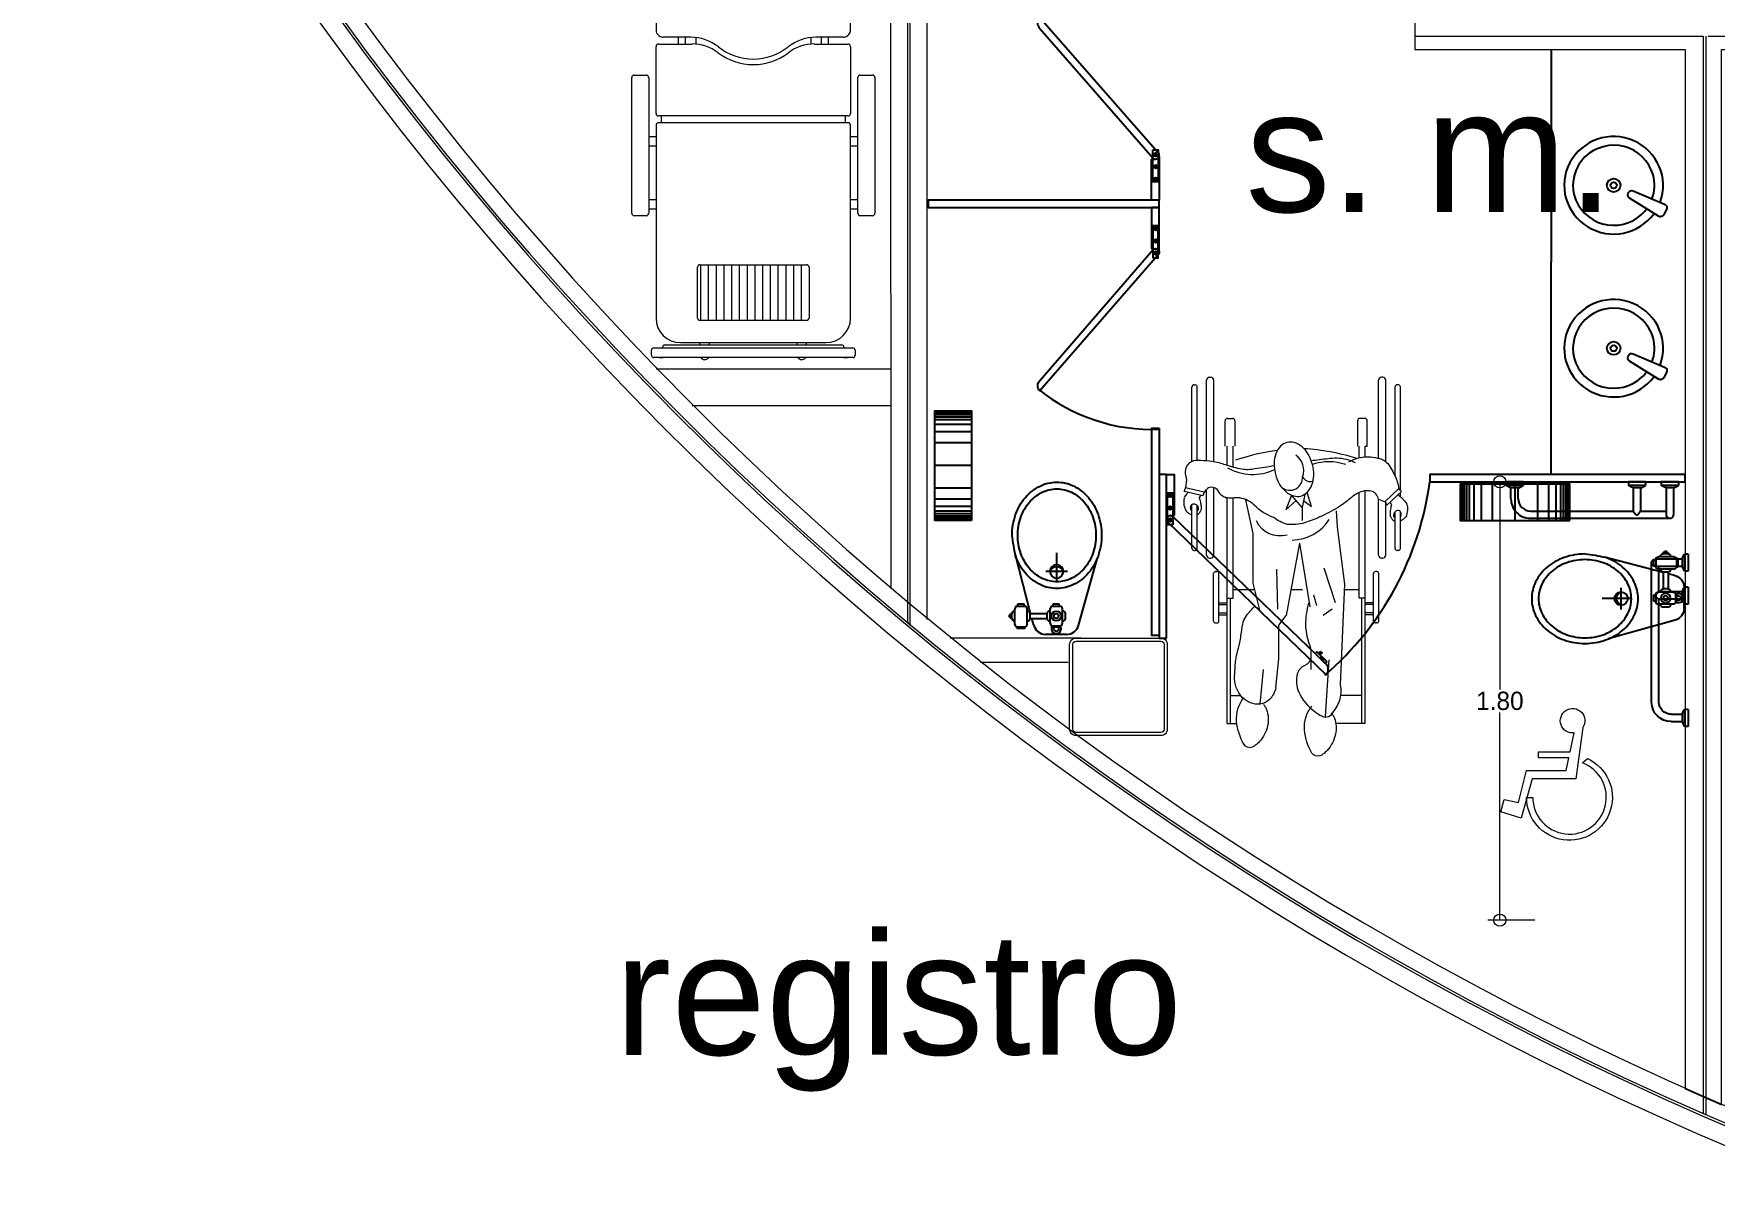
# Model space of a CAD drawing. Header units: millimetres. Extents: x 744843 to 745492, y 2520966 to 2521458.
# Drawn here: x 745337.07 to 745343.97, y 2521136.73 to 2521141.44 of the extents above; entities that cross this region are included whole.
import ezdxf

# ---------------------------------------------------------------- set-up
doc = ezdxf.new("R2010")
doc.units = ezdxf.units.MM
doc.header["$PDMODE"] = 35
doc.header["$PDSIZE"] = 1
for name, color, linetype, lineweight in [('A-Columnas_Secun', 74, 'Continuous', 20), ('A_Cotas_Interiores', 8, 'Continuous', 20), ('A_Muebles', 8, 'Continuous', 20), ('A_Muros', 30, 'Continuous', 20), ('A_Textos', 4, 'Continuous', 20), ('A_Ventanas', 4, 'Continuous', 20)]:
    doc.layers.add(name, color=color, linetype=linetype, lineweight=lineweight)
doc.layers.add('A_Mamparas de Baño', color=43, linetype='Continuous')
doc.layers.add('A_Muebles_fijos', color=8, linetype='Continuous')
doc.styles.add('escal 300', font='arial.ttf', dxfattribs={"height": 0.5})
doc.dimstyles.new('EJES', dxfattribs={"dimtxt": 0.25, "dimasz": 0.25, "dimexe": 0.5, "dimexo": 0.25, "dimgap": 0.01, "dimtad": 0, "dimtih": 1, "dimtoh": 1, "dimzin": 4, "dimdsep": 46, "dimtxsty": 'Standard', "dimblk": 'ORIGIN', "dimcen": 0.09, "dimclrd": 8, "dimclre": 8, "dimclrt": 4, "dimadec": 1, "dimazin": 0, "dimtfac": 1, "dimtofl": 0, "dimtmove": 2, "dimatfit": 3, "dimfxl": 0.15, "dimtolj": 1, "dimtzin": 0, "dimlwd": -1, "dimlwe": -1, "dimarcsym": 0})

# ---------------------------------------------------------------- blocks, each defined once
blk = doc.blocks.new('MUBA03PL')
at = {"layer": 'A_Muebles_fijos', "linetype": 'ByBlock'}
for p, q in [((-0.0379, 0.1574), (-0.0329, 0.1574)), ((-0.0379, 0.1574), (-0.0379, 0.1224)), ((-0.0329, 0.1549), (-0.0329, 0.1249)), ((-0.0229, 0.1649), (0.0421, 0.1649)), ((-0.0079, 0.1649), (-0.0079, 0.1674)), ((0.0021, 0.1824), (0.0221, 0.1824)), ((0.0021, 0.1774), (0.0021, 0.1824)), ((0.0021, 0.1774), (0.0221, 0.1774)), ((0.0071, 0.1824), (0.0071, 0.1874)), ((0.0071, 0.1874), (0.0171, 0.1874)), ((0.0171, 0.1824), (0.0171, 0.1874)), ((0.0221, 0.1774), (0.0221, 0.1824)), ((0.0321, 0.1649), (0.0321, 0.1674)), ((0.0521, 0.1549), (0.0521, 0.1249)), ((0.0521, 0.1524), (0.0621, 0.1524)), ((0.0621, 0.1524), (0.0621, 0.1274)), ((-0.0379, 0.1224), (-0.0329, 0.1224)), ((-0.0229, 0.1149), (0.0421, 0.1149)), ((-0.0079, 0.1149), (-0.0079, 0.1124)), ((0.0021, 0.1024), (0.0021, 0.0329)), ((0.0021, 0.1024), (0.0221, 0.1024)), ((0.0221, 0.1024), (0.0221, 0.0329)), ((0.0321, 0.1149), (0.0321, 0.1124)), ((0.0521, 0.1274), (0.0621, 0.1274)), ((-0.0403, 0.0054), (-0.0329, 0.0054)), ((-0.0329, 0.0079), (-0.0279, 0.0079)), ((-0.0329, 0.0079), (-0.0329, -0.0171)), ((-0.0279, 0.0104), (-0.0279, -0.0196)), ((-0.0179, 0.0204), (0.0421, 0.0204)), ((-0.0079, 0.0204), (-0.0079, 0.0229)), ((0.0021, 0.0329), (0.0221, 0.0329)), ((0.0321, 0.0204), (0.0321, 0.0229)), ((0.0521, 0.0104), (0.0521, -0.0196)), ((0.0521, 0.0079), (0.0621, 0.0079)), ((0.0621, 0.0079), (0.0621, -0.0171)), ((-0.0403, -0.0146), (-0.0329, -0.0146)), ((-0.0329, -0.0171), (-0.0279, -0.0171)), ((-0.0179, -0.0296), (0.0421, -0.0296)), ((-0.0079, -0.0296), (-0.0079, -0.0321)), ((0.0021, -0.0421), (0.0221, -0.0421)), ((0.0321, -0.0296), (0.0321, -0.0321)), ((0.0521, -0.0171), (0.0621, -0.0171))]:
    blk.add_line(p, q, dxfattribs=at)
at = {"layer": 'A_Muebles_fijos'}
for p, q in [((0.0221, 0.1004), (0.2627, 0.163)), ((-0.026, 0.0878), (0.0021, 0.0951)), ((-0.0633, -0.0473), (-0.0634, 0.0394)), ((0.1949, -0.0506), (0.1948, 0.0381)), ((0.1558, -0.0063), (0.2719, -0.0063)), ((-0.0268, -0.0954), (0.2474, -0.1722))]:
    blk.add_line(p, q, dxfattribs=at)
at = {"layer": 'A_Muebles_fijos', "linetype": 'ByBlock'}
for radius in [0.02, 0.01]:
    blk.add_circle((0.0121, -0.0046), radius, dxfattribs=at)
for centre, radius, start, end in [((-0.0229, 0.1549), 0.01, 90, 180), ((0.0021, 0.1674), 0.01, 90, 180), ((0.0221, 0.1674), 0.01, 0, 90), ((0.0421, 0.1549), 0.01, 0, 90), ((-0.0229, 0.1249), 0.01, 180, 270), ((0.0021, 0.1124), 0.01, 180, 270), ((0.0221, 0.1124), 0.01, 270, 360), ((0.0421, 0.1249), 0.01, 270, 0), ((-0.0403, -0.0046), 0.02, 51.65328, 308.35042), ((-0.0403, -0.0046), 0.01, 90, 273.71895), ((-0.0179, 0.0104), 0.01, 90, 180), ((0.0021, 0.0229), 0.01, 90, 180), ((0.0221, 0.0229), 0.01, 0, 90), ((0.0421, 0.0104), 0.01, 0, 90), ((-0.0179, -0.0196), 0.01, 180, 270), ((0.0021, -0.0321), 0.01, 180, 270), ((0.0221, -0.0321), 0.01, 270, 360), ((0.0421, -0.0196), 0.01, 270, 0)]:
    blk.add_arc(centre, radius, start, end, dxfattribs=at)
at = {"layer": 'A_Muebles_fijos'}
for centre, radius, start, end in [((-0.0134, 0.0395), 0.05, 104.59509, 180.06033), ((0.1845, -0.0063), 0.0293, 290.71534, 69.40531), ((-0.0133, -0.0472), 0.05, 180.06033, 254.34528)]:
    blk.add_arc(centre, radius, start, end, dxfattribs=at)
at = {"layer": 'A_Muebles_fijos', "extrusion": (0, 0, -1)}
for centre, major_axis, start_param, end_param in [((0.3304, -0.0457), (0.1556, -0.1556), 3.227029, 3.590943), ((0.3321, -0.0405), (-0.1357, -0.1357), 1.655624, 2.019763), ((0.4731, -0.8453), (-0.7283, -0.7283), 2.145678, 2.22961), ((0.3433, -0.0726), (-0.1597, -0.1597), 2.019763, 2.355142), ((0.3433, -0.0827), (-0.1833, -0.1833), 2.355142, 2.690137), ((0.3433, -0.0726), (-0.1597, -0.1597), 2.355142, 2.69052), ((0.3545, -0.0405), (-0.1357, -0.1357), 2.69052, 3.054659), ((0.3562, -0.0457), (-0.1556, -0.1556), 2.690137, 3.054051), ((0.3106, -0.0222), (0.1338, -0.1338), 2.813062, 3.227029), ((0.3149, -0.0201), (0.1168, -0.1168), 2.812573, 3.226421), ((0.3716, -0.0201), (0.1168, -0.1168), 4.625455, 5.039303), ((0.376, -0.0221), (0.1338, -0.1338), 4.624847, 5.038814), ((0.28, -0.0071), (-0.1097, -0.1097), 0.784345, 1.242266), ((0.2884, -0.0071), (0.0959, -0.0959), 2.355142, 2.812573), ((0.1949, -0.0063), (-0.0194, -0.0194), 4.712389, 10.995574), ((0.3981, -0.007), (0.0959, -0.0959), 5.039303, 5.496734), ((0.4065, -0.007), (-0.1097, -0.1097), 3.468017, 3.925938), ((0.28, -0.0071), (-0.1097, -0.1097), 0.326425, 0.784345), ((0.2884, -0.0071), (-0.0959, -0.0959), 0.326914, 0.784345), ((0.3149, 0.006), (-0.1168, -0.1168), -0.086934, 0.326914), ((0.3716, 0.006), (-0.1168, -0.1168), 4.383369, 4.797217), ((0.3981, -0.007), (-0.0959, -0.0959), 3.925938, 4.383369), ((0.4065, -0.007), (-0.1097, -0.1097), 3.925938, 4.383859), ((0.3105, 0.008), (0.1338, -0.1338), 1.483255, 1.897221), ((0.3303, 0.0316), (0.1556, -0.1556), 1.11934, 1.483255), ((0.332, 0.0264), (-0.1357, -0.1357), -0.451073, -0.086934), ((0.3544, 0.0264), (0.1357, -0.1357), 0.084828, 0.448967), ((0.3561, 0.0316), (-0.1556, -0.1556), -1.48536, -1.121446), ((0.3759, 0.0081), (-0.1338, -0.1338), 4.383859, 4.797825), ((0.3432, 0.0686), (0.1833, -0.1833), 0.784345, 1.11934), ((0.3432, 0.0585), (-0.1597, -0.1597), -0.786451, -0.451073), ((0.3432, 0.0585), (0.1597, -0.1597), 0.448967, 0.784345), ((0.3432, 0.0686), (0.1833, -0.1833), 0.44935, 0.784345)]:
    blk.add_ellipse(centre, major_axis=major_axis, ratio=1, start_param=start_param, end_param=end_param, dxfattribs=at)
blk = doc.blocks.new('Porta_rollo_planta')
at = {"layer": 'A_Muebles_fijos'}
for p, q in [((0.0043, -0.15), (0.0043, 0)), ((0.0095, -0.15), (0.0095, 0)), ((0.0166, -0.15), (0.0166, 0)), ((0.0262, -0.15), (0.0262, 0)), ((0.0372, -0.15), (0.0372, 0)), ((0.0566, -0.15), (0.0566, 0)), ((0.0869, -0.15), (0.0869, 0)), ((0.1321, -0.15), (0.1321, 0)), ((0.225, -0.15), (0.225, 0)), ((0.3179, -0.15), (0.3179, 0)), ((0.3631, -0.15), (0.3631, 0)), ((0.3934, -0.15), (0.3934, 0)), ((0.4128, -0.15), (0.4128, 0)), ((0.4238, -0.15), (0.4238, 0)), ((0.4334, -0.15), (0.4334, 0)), ((0.4405, -0.15), (0.4405, 0)), ((0.4457, -0.15), (0.4457, 0))]:
    blk.add_line(p, q, dxfattribs=at)
at = {"layer": 'A_Muebles_fijos', "ltscale": 0.0065}
blk.add_lwpolyline([(0.45, -0.15), (0.45, 0), (0, 0), (0, -0.15)], close=True, dxfattribs=at)
blk = doc.blocks.new('A$C69177A60')
at = {"layer": 'A_Muebles_fijos'}
for p, q in [((0, 0.707), (0, 0.637)), ((0, 0.707), (0.015, 0.707)), ((0.025, 0.689), (0.015, 0.707)), ((0.015, 0.707), (0.015, 0.637)), ((0, 0.637), (0.015, 0.637)), ((0.025, 0.655), (0.015, 0.637)), ((0.025, 0.689), (0.025, 0.687)), ((0.025, 0.687), (0.025, 0.657)), ((0.025, 0.687), (0.135, 0.687)), ((0.025, 0.657), (0.025, 0.655)), ((0.025, 0.657), (0.135, 0.657)), ((0.12, 0.552), (0.12, 0.657)), ((0.15, 0.1), (0.15, 0.672)), ((0, 0.572), (0.015, 0.572)), ((0, 0.572), (0, 0.502)), ((0.025, 0.554), (0.015, 0.572)), ((0.015, 0.572), (0.015, 0.502)), ((0.025, 0.554), (0.025, 0.552)), ((0.025, 0.552), (0.025, 0.522)), ((0.025, 0.552), (0.12, 0.552)), ((0.12, 0.552), (0.1338, 0.5414)), ((0, 0.502), (0.015, 0.502)), ((0.025, 0.52), (0.015, 0.502)), ((0.025, 0.522), (0.025, 0.52)), ((0.025, 0.522), (0.12, 0.522)), ((0.12, 0.522), (0.1338, 0.5326)), ((0.12, 0.1), (0.12, 0.522)), ((0.135, 0.535), (0.135, 0.539)), ((0, 0.07), (0, 0)), ((0, 0.07), (0.015, 0.07)), ((0.015, 0.07), (0.015, 0)), ((0.025, 0.052), (0.015, 0.07)), ((0.025, 0.018), (0.015, 0)), ((0.025, 0.052), (0.025, 0.05)), ((0.025, 0.05), (0.025, 0.02)), ((0.07, 0.05), (0.025, 0.05)), ((0.025, 0.02), (0.025, 0.018)), ((0.07, 0.02), (0.025, 0.02)), ((0, 0), (0.015, 0))]:
    blk.add_line(p, q, dxfattribs=at)
for centre, radius, start, end in [((0.135, 0.672), 0.015, 270, 90), ((0.132, 0.539), 0.003, 0, 52.50121), ((0.132, 0.535), 0.003, 307.49879, 0), ((0.07, 0.1), 0.08, 270, 0), ((0.07, 0.1), 0.05, 270, 0)]:
    blk.add_arc(centre, radius, start, end, dxfattribs=at)
blk = doc.blocks.new('_Origin')
at = {"color": 0, "linetype": 'ByBlock', "lineweight": -2}
blk.add_line((0, 0), (-1, 0), dxfattribs=at)
blk.add_circle((0, 0), 0.5, dxfattribs=at)
blk = doc.blocks.new('*D300')
at = {"layer": 'A_Cotas_Interiores', "color": 8, "transparency": 16777216}
for p, q in [((745343.2319, 2521139.5994), (745343.0388, 2521139.5994)), ((745343.0888, 2521139.5494), (745343.0888, 2521138.7474)), ((745343.0888, 2521137.8505), (745343.0888, 2521138.6524)), ((745343.2319, 2521137.8005), (745343.0388, 2521137.8005))]:
    blk.add_line(p, q, dxfattribs=at)
at = {"layer": 'Defpoints', "color": 0, "transparency": 16777216}
for p in [(745343.2569, 2521139.5994), (745343.0888, 2521137.8005), (745343.2569, 2521137.8005)]:
    blk.add_point(p, dxfattribs=at)
at = {"layer": 'A_Cotas_Interiores', "color": 8, "transparency": 16777216, "xscale": 0.05, "yscale": 0.05, "zscale": 0.05}
for p, rotation in [((745343.0888, 2521139.5994), 90), ((745343.0888, 2521137.8005), 270)]:
    blk.add_blockref('_Origin', p, dxfattribs=dict(at, rotation=rotation))
at = {"layer": 'A_Cotas_Interiores', "color": 4, "transparency": 16777216, "insert": (745343.0888, 2521138.6999), "char_height": 0.075, "attachment_point": 5}
blk.add_mtext('\\A1;1.80', dxfattribs=at)
blk = doc.blocks.new('Camilla_a')
at = {"layer": 'A_Muebles'}
h = blk.add_hatch(dxfattribs=at)
h.set_pattern_fill('LINE', color=256, scale=0.01, style=0)
h.set_pattern_definition([(0, (13.868672, -1.099512), (0, 0.03175), [])])
edge = h.paths.add_edge_path()
edge.add_line((0.1124, -0.2188), (0.1124, 0.2188))
edge.add_arc((0.1224, 0.2188), 0.00995, 90, 180, ccw=False)
edge.add_line((0.1224, 0.2288), (0.3313, 0.2288))
edge.add_arc((0.3313, 0.2188), 0.00995, 0, 90, ccw=False)
edge.add_line((0.3412, 0.2188), (0.3412, -0.2188))
edge.add_arc((0.3313, -0.2188), 0.00995, -90, 0, ccw=False)
edge.add_line((0.3313, -0.2288), (0.1224, -0.2288))
edge.add_arc((0.1224, -0.2188), 0.00995, 180, 270, ccw=False)
for p, q in [((0.5424, 0.4392), (0.5424, 0.4889)), ((0.5523, 0.4989), (1.1094, 0.4989)), ((1.1193, 0.4889), (1.1193, 0.4392)), ((-0.0298, 0.4178), (-0.0099, 0.4178)), ((-0.0298, 0.4178), (-0.0099, 0.4178)), ((1.1094, 0.4292), (0.5523, 0.4292)), ((0.5705, 0.4292), (0.5705, 0.3989)), ((0.6083, 0.4292), (0.6083, 0.3989)), ((0.8291, 0.4292), (0.8291, 0.3989)), ((0.8669, 0.4292), (0.8669, 0.3989)), ((-0.0398, 0.2188), (-0.0398, 0.4079)), ((-0.0398, 0.3861), (-0.0398, 0.3696)), ((0, 0.4079), (0, 0.3715)), ((0, 0.3715), (0, -0.3715)), ((0, 0.3715), (0.004, 0.3715)), ((0.0119, 0.3636), (0.0119, -0.3636)), ((0.9137, 0.3989), (0.1219, 0.3989)), ((0.9236, -0.389), (0.9236, 0.389)), ((0.9515, 0.378), (0.9236, 0.378)), ((0.9515, -0.388), (0.9515, 0.388)), ((0.9624, 0.3989), (1.236, 0.3989)), ((1.2469, 0.388), (1.2469, 0.2503)), ((1.2748, 0.2567), (1.2748, 0.3691)), ((1.8119, 0.3989), (1.3046, 0.3989)), ((1.7742, 0.4128), (1.615, 0.4128)), ((1.615, 0.4128), (1.615, 0.3989)), ((1.7742, 0.3989), (1.7742, 0.4128)), ((0.0214, 0.2984), (0.0214, -0.2984)), ((1.2748, 0.3084), (1.2469, 0.3084)), ((1.2469, 0.2785), (1.2748, 0.2785)), ((-0.0398, -0.4079), (-0.0398, 0.2188)), ((0.0119, 0.2188), (0.0214, 0.2188)), ((0.1124, -0.2188), (0.1124, 0.2188)), ((0.1224, 0.2288), (0.3313, 0.2288)), ((0.3412, 0.2188), (0.3412, -0.2188)), ((1.2736, 0.2358), (1.2463, 0.2358)), ((0.0119, 0.1791), (0.0214, 0.1791)), ((0.0214, -0.1791), (0.0119, -0.1791)), ((0.0119, -0.2188), (0.0214, -0.2188)), ((0.3313, -0.2288), (0.1224, -0.2288)), ((1.2736, -0.2358), (1.2463, -0.2358)), ((1.2469, -0.2503), (1.2469, -0.388)), ((1.2748, -0.3691), (1.2748, -0.2567)), ((1.2748, -0.2785), (1.2469, -0.2785)), ((1.2469, -0.3084), (1.2748, -0.3084)), ((-0.0398, -0.3696), (-0.0398, -0.3861)), ((0.004, -0.3715), (0, -0.3715)), ((0, -0.3715), (0, -0.4079)), ((0.1219, -0.3989), (0.9137, -0.3989)), ((0.5705, -0.3989), (0.5705, -0.4292)), ((0.6083, -0.3989), (0.6083, -0.4292)), ((0.8291, -0.3989), (0.8291, -0.4292)), ((0.8669, -0.3989), (0.8669, -0.4292)), ((0.9236, -0.378), (0.9515, -0.378)), ((1.236, -0.3989), (0.9624, -0.3989)), ((1.3046, -0.3989), (1.8119, -0.3989)), ((1.615, -0.3989), (1.615, -0.4128)), ((1.615, -0.4128), (1.7742, -0.4128)), ((1.7742, -0.4128), (1.7742, -0.3989)), ((-0.0099, -0.4178), (-0.0298, -0.4178)), ((0.5424, -0.4889), (0.5424, -0.4392)), ((0.5523, -0.4292), (1.1094, -0.4292)), ((1.1193, -0.4392), (1.1193, -0.4889)), ((1.1094, -0.4989), (0.5523, -0.4989))]:
    blk.add_line(p, q, dxfattribs=at)
for centre, radius, start, end in [((0.5523, 0.4889), 0.00995, 90, 180), ((1.1094, 0.4889), 0.00995, 0, 90), ((-0.0298, 0.4079), 0.00995, 90, 180), ((-0.0099, 0.4079), 0.00995, 0, 90), ((0.5523, 0.4392), 0.00995, 180, 270), ((1.1094, 0.4392), 0.00995, 270, 0), ((0.004, 0.3636), 0.00796, 0, 90), ((0.1219, 0.2984), 0.1005, 90, 180), ((0.9137, 0.389), 0.00995, 0, 90), ((0.9624, 0.388), 0.0109, 90, 180), ((1.236, 0.388), 0.0109, 0, 90), ((1.3046, 0.3691), 0.0298, 165.16489, 180), ((1.3046, 0.3691), 0.0298, 117.81814, 165.16489), ((1.3046, 0.3691), 0.0298, 104.83511, 117.81814), ((1.3046, 0.3691), 0.0298, 90, 104.83511), ((1.8119, 0.3084), 0.0905, 11.462, 90), ((0.291, 0), 1.6424, 0, 11.462), ((-0.0269, 0.199), 0.0209, 128.24662, 231.75338), ((0.1224, 0.2188), 0.00995, 90, 180), ((0.3313, 0.2188), 0.00995, 0, 90), ((1.0719, 0.2503), 0.1751, 322.67233, 0), ((1.0918, 0.2567), 0.183, 321.54829, 0), ((1.4001, 0), 0.2377, 142.67233, 180), ((1.4151, 0), 0.2298, 141.54829, 180), ((1.4001, 0), 0.2377, 180, 217.32767), ((1.4151, 0), 0.2298, 180, 218.45171), ((0.291, 0), 1.6424, 348.538, 0), ((-0.0269, -0.199), 0.0209, 128.24662, 231.75338), ((1.0719, -0.2503), 0.1751, 0, 37.32767), ((1.0918, -0.2567), 0.183, 0, 38.45171), ((0.1224, -0.2188), 0.00995, 180, 270), ((0.3313, -0.2188), 0.00995, 270, 0), ((0.1219, -0.2984), 0.1005, 180, 270), ((1.8119, -0.3084), 0.0905, 270, 348.538), ((-0.0298, -0.4079), 0.00995, 180, 270), ((-0.0099, -0.4079), 0.00995, 270, 0), ((0.004, -0.3636), 0.00796, 270, 0), ((0.9137, -0.389), 0.00995, 270, 0), ((0.9624, -0.388), 0.0109, 180, 270), ((1.236, -0.388), 0.0109, 270, 0), ((1.3046, -0.3691), 0.0298, 180, 194.83511), ((1.3046, -0.3691), 0.0298, 194.83511, 242.18186), ((1.3046, -0.3691), 0.0298, 242.18186, 255.16489), ((1.3046, -0.3691), 0.0298, 255.16489, 270), ((0.5523, -0.4392), 0.00995, 90, 180), ((1.1094, -0.4392), 0.00995, 0, 90), ((0.5523, -0.4889), 0.00995, 180, 270), ((1.1094, -0.4889), 0.00995, 270, 0)]:
    blk.add_arc(centre, radius, start, end, dxfattribs=at)
blk = doc.blocks.new('Silla_Minus')
at = {"layer": 'A_Muebles'}
for p, q in [((-8.909, -8.6868), (-8.909, -9.6919)), ((-8.909, -8.6868), (-8.7818, -8.6868)), ((-8.8943, -8.6868), (-8.8943, -9.2283)), ((-8.3126, -8.6868), (-8.3546, -8.6868)), ((-8.3273, -8.6868), (-8.3273, -9.2283)), ((-8.3126, -8.6868), (-8.3126, -9.661)), ((-8.738, -8.7174), (-8.7535, -8.9618)), ((-8.4558, -8.7707), (-8.4692, -8.9199)), ((-8.8943, -8.808), (-8.8039, -8.808)), ((-8.8024, -8.8546), (-8.8202, -9.288)), ((-8.3273, -8.808), (-8.371, -8.808)), ((-8.6735, -8.9711), (-8.6735, -8.9199)), ((-8.9675, -9.1295), (-8.9675, -9.3346)), ((-8.959, -9.121), (-8.9532, -9.121)), ((-8.9446, -9.1295), (-8.9446, -9.3346)), ((-8.2771, -9.1295), (-8.2771, -9.3346)), ((-8.2627, -9.121), (-8.2685, -9.121)), ((-8.2541, -9.1295), (-8.2541, -9.3346)), ((-8.9446, -9.1566), (-8.909, -9.1566)), ((-8.9446, -9.1641), (-8.909, -9.1641)), ((-8.9446, -9.2005), (-8.909, -9.2005)), ((-8.9446, -9.208), (-8.909, -9.208)), ((-8.7802, -9.2087), (-8.7313, -9.3579)), ((-8.7668, -9.1808), (-8.7268, -9.1528)), ((-8.7002, -9.1948), (-8.6868, -9.2414)), ((-8.6247, -9.4651), (-8.6691, -9.1901)), ((-8.5314, -9.1808), (-8.5269, -9.3532)), ((-8.2771, -9.1566), (-8.3126, -9.1566)), ((-8.2771, -9.1641), (-8.3126, -9.1641)), ((-8.2771, -9.2005), (-8.3126, -9.2005)), ((-8.2771, -9.208), (-8.3126, -9.208)), ((-8.909, -9.2283), (-8.8824, -9.2283)), ((-8.8824, -9.2283), (-8.8824, -9.6842)), ((-8.8824, -9.2647), (-8.8192, -9.2647)), ((-8.8202, -9.288), (-8.789, -9.535)), ((-8.6377, -9.2647), (-8.5876, -9.2647)), ((-8.4319, -9.2647), (-8.3393, -9.2647)), ((-8.3393, -9.2283), (-8.3393, -9.6607)), ((-8.3126, -9.2283), (-8.3393, -9.2283)), ((-8.959, -9.3432), (-8.9532, -9.3432)), ((-8.2627, -9.3432), (-8.2685, -9.3432)), ((-9.0523, -9.4342), (-9.0465, -9.4342)), ((-8.9979, -9.4141), (-8.9979, -9.6393)), ((-8.9851, -9.4013), (-8.9797, -9.4013)), ((-8.9668, -9.4141), (-8.9668, -9.6562)), ((-8.2548, -9.4141), (-8.2548, -9.7062)), ((-8.2366, -9.4013), (-8.242, -9.4013)), ((-8.2237, -9.4141), (-8.2237, -9.699)), ((-8.1694, -9.4342), (-8.1752, -9.4342)), ((-9.0608, -9.4428), (-9.0608, -9.6021)), ((-9.0379, -9.4428), (-9.0379, -9.6016)), ((-8.4247, -9.507), (-8.3938, -9.6532)), ((-8.1837, -9.4428), (-8.1837, -9.6279)), ((-8.1608, -9.4428), (-8.1608, -9.6332)), ((-8.789, -9.535), (-8.7846, -9.6049)), ((-8.6365, -9.6197), (-8.6365, -9.5638)), ((-9.0658, -9.689), (-9.0029, -9.6296)), ((-9.0533, -9.701), (-8.9938, -9.6448)), ((-9.0233, -9.6311), (-9.0168, -9.6427)), ((-8.9946, -9.6456), (-9.0029, -9.6296)), ((-8.9668, -9.6562), (-8.9954, -9.6441)), ((-8.6424, -9.6499), (-8.6765, -9.6243)), ((-8.6765, -9.6243), (-8.6581, -9.685)), ((-8.6477, -9.6765), (-8.6365, -9.6197)), ((-8.6365, -9.6197), (-8.591, -9.673)), ((-8.5654, -9.6104), (-8.61, -9.6507)), ((-8.591, -9.673), (-8.5654, -9.6104)), ((-9.0658, -9.689), (-9.0533, -9.701)), ((-9.0608, -9.6669), (-9.0608, -9.6843)), ((-9.0608, -9.6938), (-9.0608, -10.1411)), ((-8.2139, -9.6862), (-8.133, -9.705)), ((-8.2071, -9.6702), (-8.1271, -9.6888)), ((-8.1919, -9.6601), (-8.1984, -9.6717)), ((-9.0379, -9.7547), (-9.0379, -10.1411)), ((-8.3393, -9.7948), (-8.3393, -9.8845)), ((-8.9979, -9.8176), (-8.9979, -10.1697)), ((-8.9668, -9.8321), (-8.9668, -10.1697)), ((-8.909, -9.8385), (-8.909, -9.8845)), ((-8.8824, -9.8346), (-8.8824, -9.8845)), ((-8.3126, -9.8026), (-8.3126, -9.8845)), ((-8.2548, -9.818), (-8.2548, -10.1697)), ((-8.2237, -9.8222), (-8.2237, -10.1697)), ((-8.1837, -9.8246), (-8.1837, -10.1411)), ((-8.1608, -9.8196), (-8.1608, -10.1411)), ((-8.909, -9.8845), (-8.9179, -9.8845)), ((-8.9179, -9.8845), (-8.9179, -9.9938)), ((-8.8756, -9.9938), (-8.8756, -9.8845)), ((-8.3461, -9.9938), (-8.3461, -9.8845)), ((-8.3037, -9.8845), (-8.3037, -9.9938)), ((-8.9072, -10.0045), (-8.8863, -10.0045)), ((-8.3144, -10.0045), (-8.3354, -10.0045)), ((-9.0523, -10.1496), (-9.0465, -10.1496)), ((-8.1694, -10.1496), (-8.1752, -10.1496)), ((-8.9851, -10.1825), (-8.9797, -10.1825)), ((-8.2366, -10.1825), (-8.242, -10.1825))]:
    blk.add_line(p, q, dxfattribs=at)
for points in [[(-8.7622, -8.7334, -0.02761), (-8.7709, -8.7201, -0.039646), (-8.7756, -8.7101, -0.146099), (-8.7805, -8.6405, -0.128587), (-8.7445, -8.5703, -0.049413), (-8.728, -8.5552, -0.065771), (-8.7134, -8.547, -0.368752), (-8.6786, -8.5588, -0.114899), (-8.6467, -8.6588, -0.093922), (-8.6525, -8.713, -0.093617), (-8.6778, -8.7614)], [(-8.4692, -8.7707, -0.02761), (-8.4778, -8.7574, -0.039646), (-8.4825, -8.7474, -0.146099), (-8.4875, -8.6778, -0.128587), (-8.4514, -8.6076, -0.049413), (-8.4349, -8.5925, -0.065771), (-8.4203, -8.5843, -0.368752), (-8.3855, -8.5961, -0.114899), (-8.3536, -8.6961, -0.093922), (-8.3594, -8.7503, -0.093617), (-8.3847, -8.7987)], [(-8.6646, -9.2087, 0.028814), (-8.6545, -9.1586, 0.034107), (-8.6513, -9.1155, 0.092578), (-8.6661, -9.0335, -0.123504), (-8.6735, -8.9711, -0.267799), (-8.6479, -8.9375, 0.228638), (-8.6157, -8.9012, 0.179231), (-8.622, -8.8225, 0.127594), (-8.6913, -8.7381, 0.036639), (-8.7232, -8.7182, 0.107238), (-8.7357, -8.7148, 0.228587), (-8.7629, -8.7261, 0.094381), (-8.7979, -8.7847, 0.071996), (-8.8051, -8.819, 0.070714), (-8.8024, -8.8546)], [(-8.5225, -8.8406, -0.137825), (-8.4961, -8.7908, -0.17486), (-8.4558, -8.7707, -0.240836), (-8.3781, -8.7996, -0.200219), (-8.3447, -8.8919, -0.012905), (-8.3494, -8.955, -0.031711), (-8.3536, -8.9805, -0.004257), (-8.3612, -9.0122, 0.005586), (-8.367, -9.0364, 0.022385), (-8.3724, -9.0671, -0.014259), (-8.3803, -9.1155, -0.101121), (-8.3937, -9.1482, -0.057909), (-8.4336, -9.1948)], [(-9.0878, -9.5832, -0.035854), (-9.0754, -9.5712, -0.02889), (-9.0695, -9.5668, -0.023367), (-9.0615, -9.5621)], [(-9.0608, -9.5785, 0.074241), (-9.0637, -9.5844, 0.085352), (-9.0645, -9.59, 0.076373), (-9.0628, -9.5985, 0.116837), (-9.0597, -9.6033, 0.102799), (-9.0555, -9.6059, 0.090224), (-9.05, -9.6069, 0.114062), (-9.0432, -9.6053, 0.096574), (-9.0367, -9.6003, 0.086284), (-9.0334, -9.595, 0.068982), (-9.0315, -9.5875, 0.127335), (-9.0327, -9.5799, 0.107053), (-9.0379, -9.5724)], [(-9.0379, -9.5591, -0.045968), (-9.0307, -9.5637, -0.062563), (-9.0263, -9.5682, -0.039214), (-9.0193, -9.5788, -0.093432), (-9.0176, -9.5839, -0.044057), (-9.0174, -9.589, -0.012259), (-9.0188, -9.6075, -0.023943), (-9.0203, -9.6178, -0.018258), (-9.0233, -9.6311)], [(-8.9668, -9.6562, 0.10023), (-8.9549, -9.6787, 0.144881), (-8.9402, -9.6888, 0.097572), (-8.9114, -9.6921, 0.093666), (-8.8824, -9.6842, 0.066657), (-8.8436, -9.6584, -0.046022), (-8.789, -9.6189, -0.026375), (-8.7106, -9.5778, -0.034278), (-8.6468, -9.5537, -0.101906), (-8.5722, -9.547, -0.11518), (-8.5136, -9.577, -0.108908), (-8.4296, -9.6294, 0.155869), (-8.367, -9.6609, 0.075699), (-8.3412, -9.661, -0.070688), (-8.3136, -9.6609, -0.250995), (-8.2762, -9.6881, 0.307803), (-8.2425, -9.7075, 0.18632), (-8.2229, -9.6981, 0.123875), (-8.2071, -9.6702)], [(-9.0509, -9.675, -0.023788), (-9.0655, -9.6627, -0.029716), (-9.076, -9.6517, -0.014106), (-9.0874, -9.6375, -0.007837), (-9.0894, -9.6347, -0.126486)], [(-8.1835, -9.5887, 0.045968), (-8.1903, -9.5938, 0.062563), (-8.1945, -9.5986, 0.039214), (-8.2007, -9.6096, 0.093432), (-8.202, -9.6148, 0.044057), (-8.2019, -9.62, 0.012259), (-8.1994, -9.6383, 0.023943), (-8.1972, -9.6485, 0.018258), (-8.1932, -9.6615)], [(-8.1608, -9.6048, -0.100441), (-8.1561, -9.6122, -0.085352), (-8.1549, -9.6178, -0.076373), (-8.156, -9.6264, -0.116837), (-8.1588, -9.6314, -0.102799), (-8.1628, -9.6343, -0.090224), (-8.1682, -9.6356, -0.114062), (-8.1751, -9.6345, -0.096574), (-8.182, -9.6299, -0.086284), (-8.1856, -9.6249, -0.068982), (-8.1879, -9.6175, -0.127335), (-8.1873, -9.6098, -0.086498), (-8.1837, -9.6033)], [(-8.1372, -9.6024, 0.007213), (-8.1398, -9.6002, 0.02889), (-8.1458, -9.5958, 0.043351), (-8.1608, -9.5877)], [(-8.8383, -9.8177, -0.069883), (-8.8864, -9.8355, -0.07999), (-8.9313, -9.838, -0.033203), (-8.9723, -9.8309, -0.076599), (-8.989, -9.824, -0.109228), (-9.0105, -9.8035, -0.048064), (-9.0424, -9.7447, -0.049606), (-9.0512, -9.7162, -0.017184), (-9.0539, -9.7005)], [(-8.1271, -9.6888, 0.02161), (-8.1326, -9.7038, 0.025807), (-8.136, -9.7168, 0.117541), (-8.1347, -9.7587, -0.152168), (-8.136, -9.7914, -0.137553), (-8.1518, -9.8138, -0.144619), (-8.176, -9.824, -0.04388), (-8.1985, -9.8244, -0.020178), (-8.247, -9.8193, -0.045546), (-8.3046, -9.8053, 0.036632), (-8.3758, -9.7867, 0.102286), (-8.4318, -9.7879, 0.025035), (-8.5154, -9.8018)], [(-8.1432, -9.685, 0.011378), (-8.1393, -9.6807, 0.014106), (-8.1279, -9.6665, 0.007837), (-8.1259, -9.6637, 0.126486)], [(-8.6757, -9.8224, -0.013145), (-8.7471, -9.8312, -0.051413), (-8.7868, -9.834, -0.052386), (-8.8269, -9.8285, -0.052386), (-8.865, -9.8148)]]:
    blk.add_lwpolyline(points, format="xyb", dxfattribs=at)
for points in [[(-8.5225, -8.8406), (-8.5358, -8.9665), (-8.5358, -9.1109), (-8.5669, -9.1528)], [(-8.6247, -9.4651), (-8.5669, -9.1528)], [(-8.4558, -9.1715), (-8.4247, -9.2926)], [(-8.4247, -9.2926), (-8.4247, -9.507)]]:
    blk.add_lwpolyline(points, dxfattribs=at)
blk.add_lwpolyline([(-8.6809, -9.806, 0.06986), (-8.6624, -9.8502, 0.081696), (-8.636, -9.8817, 0.106931), (-8.6016, -9.9003, 0.135736), (-8.5706, -9.9007, 0.135736), (-8.5437, -9.8851, 0.106931), (-8.5229, -9.852, 0.081696), (-8.5153, -9.8116, 0.06986), (-8.5209, -9.764, 0.06986), (-8.5394, -9.7198, 0.081696), (-8.5658, -9.6884, 0.106931), (-8.6002, -9.6698, 0.135736), (-8.6313, -9.6694, 0.135736), (-8.6581, -9.685, 0.106931), (-8.679, -9.7181, 0.081696), (-8.6865, -9.7584, 0.06986)], format="xyb", close=True, dxfattribs=at)
for centre, radius, start, end in [((-8.959, -9.1295), 0.00856, 90, 180), ((-8.9532, -9.1295), 0.00856, 0, 90), ((-8.2685, -9.1295), 0.00856, 90, 180), ((-8.2627, -9.1295), 0.00856, 0, 90), ((-8.959, -9.3346), 0.00856, 180, 270), ((-8.9532, -9.3346), 0.00856, 270, 0), ((-8.2685, -9.3346), 0.00856, 180, 270), ((-8.2627, -9.3346), 0.00856, 270, 0), ((-9.0523, -9.4428), 0.00856, 90, 180), ((-9.0465, -9.4428), 0.00856, 0, 90), ((-8.9851, -9.4141), 0.0128, 90, 180), ((-8.9797, -9.4141), 0.0128, 0, 90), ((-8.242, -9.4141), 0.0128, 90, 180), ((-8.2366, -9.4141), 0.0128, 0, 90), ((-8.1752, -9.4428), 0.00856, 90, 180), ((-8.1694, -9.4428), 0.00856, 0, 90), ((-8.5897, -9.6749), 0.1958, 91.11848, 146.77338), ((-8.5401, -9.6104), 0.1125, 24.94152, 106.17871), ((-9.0188, -9.6124), 0.074, 154.83219, 197.49973), ((-8.199, -9.6432), 0.074, 346.30762, 33.39633), ((-8.583, -9.7498), 0.0556, 52.54237, 183.09204), ((-8.6704, -9.767), 0.035, 23.92366, 112.29899), ((-8.561, -9.7801), 0.0822, 160.6396, 234.00273), ((-8.4225, -9.982), 0.2195, 60.26151, 115.48366), ((-8.5868, -8.9235), 0.9519, 252.56861, 266.52801), ((-8.7518, -9.5891), 0.2281, 251.38984, 288.09722), ((-8.6581, -8.9235), 0.9519, 277.74377, 288.93334), ((-8.9072, -9.9938), 0.0107, 180, 270), ((-8.8863, -9.9938), 0.0107, 270, 0), ((-8.3354, -9.9938), 0.0107, 180, 270), ((-8.3144, -9.9938), 0.0107, 270, 0), ((-9.0523, -10.1411), 0.00856, 180, 270), ((-9.0465, -10.1411), 0.00856, 270, 0), ((-8.1752, -10.1411), 0.00856, 180, 270), ((-8.1694, -10.1411), 0.00856, 270, 0), ((-8.9851, -10.1697), 0.0128, 180, 270), ((-8.9797, -10.1697), 0.0128, 270, 0), ((-8.242, -10.1697), 0.0128, 180, 270), ((-8.2366, -10.1697), 0.0128, 270, 0)]:
    blk.add_arc(centre, radius, start, end, dxfattribs=at)
blk = doc.blocks.new('minusba')
at = {"layer": 'A_Muebles', "color": 0, "linetype": 'ByBlock'}
for points in [[(0.836, 0.86), (0.776, 1.1), (0.479, 1.1), (0.459, 1.194), (0.687, 1.194), (0.687, 1.239), (0.45, 1.239), (0.42, 1.38, 4.631739), (0.356, 1.42), (0.409, 1.038), (0.734, 1.038), (0.815, 0.745), (0.966, 0.791), (0.942, 0.884)], [(0.729, 0.899, -1.909264), (0.359, 1.156), (0.322, 1.189, 1.829458), (0.775, 0.899)]]:
    blk.add_lwpolyline(points, format="xyb", close=True, dxfattribs=at)
blk = doc.blocks.new('lavabo_d')
at = {"layer": 'A_Muebles_fijos'}
blk.add_lwpolyline([(0.1207, 0.2053, -0.440887), (0.1265, 0.1834), (0.0532, 0.0645, -0.388034), (0.0333, 0.0592), (0.0293, 0.0613, -0.388034), (0.0222, 0.0806), (0.0773, 0.209, -0.440887), (0.0985, 0.2167)], format="xyb", close=True, dxfattribs=at)
for radius in [0.0275, 0.0125]:
    blk.add_circle((0, 0), radius, dxfattribs=at)
blk.add_ellipse((0, 0.0001), major_axis=(0, 0.203), ratio=0.985222, start_param=-0.354571, end_param=5.666741, dxfattribs=at)
blk.add_open_spline([(0.0569, 0.1572), (0.025, 0.1692), (-0.0104, 0.1708), (-0.0982, 0.1465), (-0.144, 0.1), (-0.1738, -0.0126), (-0.1571, -0.0765), (-0.0766, -0.1591), (-0.0146, -0.1765), (0.0958, -0.1478), (0.1423, -0.1021), (0.1739, 0.0101), (0.1582, 0.0742), (0.1113, 0.1238), (0.1034, 0.1308), (0.0949, 0.1369)], degree=3, knots=[-0.354571, -0.354571, -0.354571, -0.354571, 0.266218, 0.266218, 1.308219, 1.308219, 2.35022, 2.35022, 3.39222, 3.39222, 4.434221, 4.434221, 5.476221, 5.476221, 5.666741, 5.666741, 5.666741, 5.666741], dxfattribs=at)

msp = doc.modelspace()

# ---------------------------------------------------------------- linework, layer by layer
at = {"layer": 'A-Columnas_Secun'}
msp.add_lwpolyline([(745341.3237, 2521138.9313), (745341.3237, 2521138.9313, -0.414214), (745341.3504, 2521138.958), (745341.6975, 2521138.958, -0.414214), (745341.7242, 2521138.9313), (745341.7242, 2521138.5842, -0.414214), (745341.6975, 2521138.5575), (745341.3504, 2521138.5575, -0.414214), (745341.3237, 2521138.5842), (745341.3237, 2521138.9313)], format="xyb", dxfattribs=at)
msp.add_lwpolyline([(745341.3237, 2521138.9313), (745341.3237, 2521138.9313, -0.414214), (745341.3504, 2521138.958), (745341.6975, 2521138.958, -0.414214), (745341.7242, 2521138.9313), (745341.7242, 2521138.5842, -0.414214), (745341.6975, 2521138.5575), (745341.3504, 2521138.5575, -0.414214), (745341.3237, 2521138.5842), (745341.3237, 2521138.9313)], format="xyb", dxfattribs=at)
msp.add_lwpolyline([(745341.337, 2521138.9313, -0.414214), (745341.3504, 2521138.9446), (745341.6975, 2521138.9446, -0.414214), (745341.7108, 2521138.9313), (745341.7108, 2521138.5842, -0.414214), (745341.6975, 2521138.5709), (745341.3504, 2521138.5709, -0.414214), (745341.337, 2521138.5842)], format="xyb", close=True, dxfattribs=at)
msp.add_lwpolyline([(745341.337, 2521138.9313, -0.414214), (745341.3504, 2521138.9446), (745341.6975, 2521138.9446, -0.414214), (745341.7108, 2521138.9313), (745341.7108, 2521138.5842, -0.414214), (745341.6975, 2521138.5709), (745341.3504, 2521138.5709, -0.414214), (745341.337, 2521138.5842)], format="xyb", close=True, dxfattribs=at)
at = {"layer": 'A_Mamparas de Baño'}
for p, q in [((745342.3562, 2521138.9005), (745342.3486, 2521138.8927)), ((745342.35, 2521138.8759), (745342.357, 2521138.883))]:
    msp.add_line(p, q, dxfattribs=at)
at = {"layer": 'A_Mamparas de Baño', "ltscale": 0.0065}
for points in [[(745341.6645, 2521140.9282, 1.037269), (745341.6858, 2521140.9511), (745341.2006, 2521141.5044, 0.414214), (745341.2011, 2521141.4602), (745341.6645, 2521140.9282)], [(745341.6912, 2521140.9349), (745341.6912, 2521140.9349), (745341.6912, 2521140.7549), (745341.6599, 2521140.7549), (745341.6599, 2521140.9215, -0.414214), (745341.6624, 2521140.924), (745341.6755, 2521140.924)], [(745341.6755, 2521140.924, 0.315425), (745341.6912, 2521140.9349)], [(745341.6912, 2521140.5448), (745341.6912, 2521140.5448), (745341.6912, 2521140.7249), (745341.6599, 2521140.7249), (745341.6599, 2521140.5583, 0.414214), (745341.6624, 2521140.5558), (745341.6755, 2521140.5558)], [(745341.6645, 2521140.5516, -1.037269), (745341.6858, 2521140.5287), (745341.2016, 2521139.9721, -0.414214), (745341.2021, 2521140.0162), (745341.6645, 2521140.5516)], [(745341.6755, 2521140.5558, -0.315425), (745341.6912, 2521140.5448)], [(745341.7217, 2521139.4493), (745341.7217, 2521139.4493), (745341.7217, 2521139.6294), (745341.7529, 2521139.6294), (745341.7529, 2521139.4628, -0.414214), (745341.7504, 2521139.4603), (745341.7373, 2521139.4603)], [(745341.7483, 2521139.4561, 1.037269), (745341.727, 2521139.4332), (745342.3761, 2521138.8068, 0.414214), (745342.3756, 2521138.851), (745341.7483, 2521139.4561)], [(745341.7373, 2521139.4603, 0.315425), (745341.7217, 2521139.4493)]]:
    msp.add_lwpolyline(points, format="xyb", dxfattribs=at)
at = {"layer": 'A_Mamparas de Baño'}
for points in [[(745341.6653, 2521140.961), (745341.687, 2521140.961), (745341.687, 2521140.8301), (745341.6653, 2521140.8301)], [(745341.6653, 2521140.5188), (745341.687, 2521140.5188), (745341.687, 2521140.6497), (745341.6653, 2521140.6497)], [(745341.7475, 2521139.4233), (745341.7258, 2521139.4233), (745341.7258, 2521139.5542), (745341.7475, 2521139.5542)], [(745342.3783, 2521138.8622), (745342.3713, 2521138.855), (745342.3309, 2521138.8945), (745342.3379, 2521138.9017)], [(745342.3783, 2521138.8622), (745342.3713, 2521138.855), (745342.35, 2521138.8759), (745342.357, 2521138.883)]]:
    msp.add_lwpolyline(points, close=True, dxfattribs=at)
at = {"layer": 'A_Mamparas de Baño', "ltscale": 0.0065}
for points in [[(745341.6912, 2521140.7549), (745340.7436, 2521140.7549), (745340.7436, 2521140.7249), (745341.6912, 2521140.7249)], [(745341.6912, 2521139.8191), (745341.6912, 2521138.9688), (745341.6612, 2521138.9688), (745341.6612, 2521139.8191)], [(745341.7212, 2521138.958), (745341.7212, 2521139.6289), (745341.6912, 2521139.6289), (745341.6912, 2521138.958)], [(745342.8015, 2521139.5994), (745343.8487, 2521139.5994), (745343.8487, 2521139.6294), (745342.8015, 2521139.6294)]]:
    msp.add_lwpolyline(points, close=True, dxfattribs=at)
at = {"layer": 'A_Mamparas de Baño'}
for points in [[(745342.3532, 2521138.9035, -0.135901), (745342.3437, 2521138.896), (745342.3437, 2521138.896), (745342.352, 2521138.8878, -0.135901), (745342.3593, 2521138.8975)], [(745342.3562, 2521138.9005, 0.129662), (745342.3454, 2521138.8957), (745342.3517, 2521138.8896, 0.129662), (745342.3562, 2521138.9005)]]:
    msp.add_lwpolyline(points, format="xyb", close=True, dxfattribs=at)
for centre, radius in [((745341.6755, 2521140.9414), 0.00744), ((745341.6755, 2521140.9414), 0.004), ((745341.677, 2521140.8924), 0.00744), ((745341.677, 2521140.8411), 0.00744), ((745341.677, 2521140.8924), 0.004), ((745341.677, 2521140.8411), 0.004), ((745341.677, 2521140.6386), 0.00744), ((745341.677, 2521140.6386), 0.004), ((745341.677, 2521140.5874), 0.00744), ((745341.677, 2521140.5874), 0.004), ((745341.6755, 2521140.5383), 0.00744), ((745341.6755, 2521140.5383), 0.004), ((745341.7358, 2521139.5432), 0.00744), ((745341.7358, 2521139.5432), 0.004), ((745341.7358, 2521139.4919), 0.00744), ((745341.7358, 2521139.4919), 0.004), ((745341.7373, 2521139.4428), 0.00744), ((745341.7373, 2521139.4428), 0.004), ((745342.3613, 2521138.8718), 0.004)]:
    msp.add_circle(centre, radius, dxfattribs=at)
msp.add_arc((745341.6612, 2521140.5534), 0.7391, 231.06374, 272.32622, dxfattribs=at)
at = {"layer": 'A_Muebles_fijos'}
msp.add_line((745343.2991, 2521141.3734), (745343.2982, 2521139.6294), dxfattribs=at)
msp.add_arc((745341.5438, 2521139.7686), 1.269, 310.64201, 352.33545, dxfattribs=at)
at = {"layer": 'A_Muros'}
for p, q in [((745340.5892, 2521142.6718), (745340.5894, 2521139.1602)), ((745340.7394, 2521139.0346), (745340.7392, 2521142.5218)), ((745340.5893, 2521140.0611), (745339.6271, 2521140.0611)), ((745340.5893, 2521139.9111), (745339.7748, 2521139.9111)), ((745341.3708, 2521138.958), (745340.8332, 2521138.958)), ((745341.3175, 2521138.858), (745340.9581, 2521138.858))]:
    msp.add_line(p, q, dxfattribs=at)
msp.add_lwpolyline([(745343.9987, 2521137.0422), (745343.9987, 2521141.3734), (745345.3156, 2521141.3734), (745345.3156, 2521141.5234), (745342.7393, 2521141.5234), (745342.7393, 2521141.3734), (745343.8487, 2521141.3734), (745343.8487, 2521137.1081)], close=True, dxfattribs=at)
for radius, start, end in [(13.7472, 162.70315, 258.43469), (13.5972, 163.16775, 258.30532)]:
    msp.add_arc((745349.3968, 2521149.5246), radius, start, end, dxfattribs=at)
at = {"layer": 'A_Ventanas'}
for p, q in [((745340.6582, 2521142.602), (745340.6582, 2521139.0175)), ((745340.6683, 2521142.5919), (745340.6683, 2521139.0091)), ((745342.7393, 2521141.4286), (745343.9236, 2521141.4286)), ((745343.9236, 2521141.4286), (745343.9236, 2521137.0087)), ((745343.9336, 2521141.4286), (745343.9336, 2521136.9996)), ((745343.9436, 2521141.4286), (745345.3156, 2521141.4286))]:
    msp.add_line(p, q, dxfattribs=at)
for radius, start, end in [(13.6722, 162.84987, 258.38327), (13.6622, 162.88004, 258.36604)]:
    msp.add_arc((745349.3968, 2521149.5246), radius, start, end, dxfattribs=at)

# ---------------------------------------------------------------- block references
at = {"layer": 'A_Cotas_Interiores', "xscale": 0.9499999999970896, "yscale": 0.9499999999970896, "zscale": 0.95, "rotation": 180}
msp.add_blockref('Silla_Minus', (745334.0729, 2521130.355), dxfattribs=at)
at = {"layer": 'A_Mamparas de Baño', "rotation": 270}
msp.add_blockref('A$C69177A60', (745343.1143, 2521139.5994), dxfattribs=at)
at = {"layer": 'A_Mamparas de Baño', "xscale": -1}
msp.add_blockref('A$C69177A60', (745343.8616, 2521138.5952), dxfattribs=at)
at = {"layer": 'A_Muebles_fijos'}
for name, p, rotation in [('Camilla_a', (745340.0256, 2521140.149), 90), ('lavabo_d', (745343.5557, 2521140.816), 270), ('lavabo_d', (745343.5558, 2521140.1473), 270), ('MUBA03PL', (745341.2641, 2521139.0364), 90)]:
    msp.add_blockref(name, p, dxfattribs=dict(at, rotation=rotation))
at = {"layer": 'A_Muebles_fijos', "xscale": -1, "rotation": 90}
msp.add_blockref('Porta_rollo_planta', (745340.7707, 2521139.891), dxfattribs=at)
at = {"layer": 'A_Muebles_fijos'}
msp.add_blockref('Porta_rollo_planta', (745342.9265, 2521139.5899), dxfattribs=at)
at = {"layer": 'A_Muebles_fijos', "xscale": -1}
msp.add_blockref('MUBA03PL', (745343.7811, 2521139.1265), dxfattribs=at)
at = {"layer": 'A_Muebles_fijos', "xscale": -0.5505755040794611, "yscale": 0.5505755040794611, "zscale": 0.5505755043122917}
msp.add_blockref('minusba', (745343.6252, 2521137.8091), dxfattribs=at)

# ---------------------------------------------------------------- texts
at = {"layer": 'A_Textos', "ltscale": 0.1, "char_height": 0.5, "attachment_point": 8, "style": 'escal 300'}
for s, insert, width, rotation in [('s. m.', (745342.8017, 2521140.6996, -0.0397), 2.873594, 360), ('registro', (745340.6212, 2521137.0971), 8.385318, 0.04125)]:
    msp.add_mtext(s, dxfattribs=dict(at, insert=insert, width=width, rotation=rotation))

# ---------------------------------------------------------------- dimensions: what is measured, and where the dimension line sits
at = {"layer": 'A_Cotas_Interiores'}
dim = msp.add_aligned_dim(p1=(745343.2569, 2521139.5994), p2=(745343.2569, 2521137.8005), distance=-0.1681, dimstyle='EJES', override={"dimtxt": 0.075, "dimasz": 0.05, "dimexe": 0.05, "dimexo": 0.025, "dimfxl": 1.25}, dxfattribs=at)
dim.commit()
dim.dimension.update_dxf_attribs({"geometry": '*D300', "text_midpoint": (745343.0888, 2521138.6999)})

doc.saveas('drawing.dxf')
